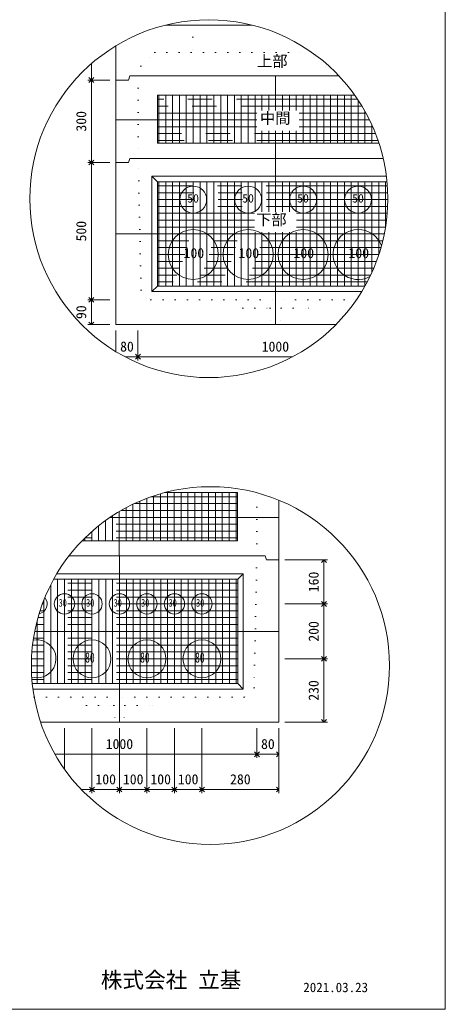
# Model space of a CAD drawing. Units: millimetres, scale not verified. Extents: x -4890 to 18490, y -2304 to 2303.
# Drawn here: x -2944 to -1830, y -1972 to 622 of the extents above; entities that cross this region are included whole.
import ezdxf
from ezdxf.enums import TextEntityAlignment as Align

# ---------------------------------------------------------------- set-up
doc = ezdxf.new("R2010")
doc.units = ezdxf.units.MM
doc.header["$LTSCALE"] = 10
for name, pattern in [('DASHED1', [1.8, 1.2, -0.6]), ('USER2', [50.8, 31.75, -6.35, 6.35, -6.35]), ('USER5', [3.185, 0.01, -3.175])]:
    doc.linetypes.add(name, pattern=pattern)
for name, color, linetype, lineweight in [('0-0_0', 1, 'Continuous', 18), ('0-1_Defpoints', 7, 'USER2', 5), ('0-2_waku', 7, 'Continuous', 18), ('0-3_gaikei', 7, 'Continuous', 18), ('0-4_kakure', 7, 'DASHED1', 5), ('0-5_sunpou', 7, 'Continuous', 5), ('0-7_hole', 7, 'Continuous', 18), ('0-8_uchigawa', 6, 'Continuous', 18), ('0-D_文字１', 7, 'Continuous', 18), ('0-E_コア部分\u3000寸法補助線3', 150, 'USER2', 18), ('0-F_コア部分\u3000寸法補助線2', 150, 'USER2', 18)]:
    doc.layers.add(name, color=color, linetype=linetype, lineweight=lineweight)
doc.styles.add('ＭＳ ゴシック', font='')
doc.styles.get('ＭＳ ゴシック').set_extended_font_data('MS Gothic')

# ---------------------------------------------------------------- blocks, each defined once
blk = doc.blocks.new('_Open90_54')
at = {"layer": '0-5_sunpou'}
blk.add_line((0, 0), (-1, 0), dxfattribs=at)
blk.add_lwpolyline([(-0.5, 0.5), (0, 0), (-0.5, -0.5)], dxfattribs=at)

msp = doc.modelspace()

# ---------------------------------------------------------------- linework, layer by layer
at = {"layer": '0-0_0'}
for p, q in [((-2274.09, 384.33), (-2274.09, 474.51)), ((-2323.09, 359.31), (-2692.3, 359.31)), ((-2028.25, 359.31), (-2212.92, 359.31)), ((-2274.09, 258.51), (-2274.09, 330.43)), ((-2274.09, 118.53), (-2274.09, 258.51)), ((-2691.69, 60.51), (-1989.49, 60.51)), ((-2274.09, -177.09), (-2274.09, 64.63)), ((-2683.81, -783.28), (-2683.81, -667.43)), ((-2266.83, -682.48), (-2707.58, -682.48)), ((-2683.2, -1218.88), (-2683.2, -783.28)), ((-2905.22, -981.28), (-2265.6, -981.28))]:
    msp.add_line(p, q, dxfattribs=at)
at = {"layer": '0-1_Defpoints'}
for p, q in [((-2562.09, 298.11), (-2562.09, 424.11)), ((-2490.09, 298.11), (-2490.09, 424.11)), ((-2418.09, 298.11), (-2418.09, 424.11)), ((-2346.09, 298.11), (-2346.09, 424.11)), ((-2202.09, 298.11), (-2202.09, 424.11)), ((-2130.09, 298.11), (-2130.09, 424.11)), ((-2059.36, 413.31), (-2583.69, 413.31)), ((-2058.09, 298.11), (-2058.09, 411.4)), ((-2005.82, 305.31), (-2583.69, 305.31)), ((-2562.09, -76.29), (-2562.09, 197.31)), ((-2490.09, -76.29), (-2490.09, 197.31)), ((-2418.09, -76.29), (-2418.09, 197.31)), ((-2346.09, -76.29), (-2346.09, 197.31)), ((-2202.09, -76.29), (-2202.09, 197.31)), ((-2130.09, -76.29), (-2130.09, 197.31)), ((-2058.09, -76.29), (-2058.09, 197.31)), ((-1986.09, 79.47), (-1986.09, 197.31)), ((-1980.76, 132.51), (-2583.69, 132.51)), ((-2010.04, -11.49), (-2583.69, -11.49)), ((-2539.81, -743.68), (-2539.81, -617.68)), ((-2467.81, -743.68), (-2467.81, -617.68)), ((-2395.81, -743.68), (-2395.81, -617.68)), ((-2611.81, -743.68), (-2611.81, -632.73)), ((-2374.21, -628.48), (-2600.19, -628.48)), ((-2755.81, -743.68), (-2755.81, -719.88)), ((-2374.21, -736.48), (-2773.61, -736.48)), ((-2827.2, -1118.08), (-2827.2, -844.48)), ((-2755.2, -1118.08), (-2755.2, -844.48)), ((-2611.2, -1118.08), (-2611.2, -844.48)), ((-2539.2, -1118.08), (-2539.2, -844.48)), ((-2467.2, -1118.08), (-2467.2, -844.48)), ((-2395.2, -1118.08), (-2395.2, -844.48)), ((-2373.6, -909.28), (-2885.12, -909.28)), ((-2899.2, -1118.08), (-2899.2, -954.57)), ((-2373.6, -1053.28), (-2913.54, -1053.28))]:
    msp.add_line(p, q, dxfattribs=at)
at = {"layer": '0-2_waku'}
for p in [(-1830, 2303.35), (-4890, -1971.65), (-4890, -1971.65), (-4890, -1971.65), (-4890, -1971.65)]:
    msp.add_line(p, (-1830, -1971.65), dxfattribs=at)
at = {"layer": '0-2_waku', "color": 6, "linetype": 'USER2'}
for p, q in [((-2583.69, 424.11), (-2274.09, 424.11)), ((-2583.69, 424.11), (-2583.69, 298.11)), ((-2066.8, 424.11), (-2274.09, 424.11)), ((-2583.69, 298.11), (-2274.09, 298.11)), ((-2003.41, 298.11), (-2274.09, 298.11)), ((-2374.21, -617.68), (-2565.04, -617.68)), ((-2374.21, -617.68), (-2374.21, -743.68)), ((-2780.78, -743.68), (-2683.81, -743.68)), ((-2374.21, -743.68), (-2683.81, -743.68))]:
    msp.add_line(p, q, dxfattribs=at)
at = {"layer": '0-3_gaikei'}
for p, q in [((-2562.75, 607.71), (-2508.7, 607.71)), ((-2562.75, 607.71), (-2508.7, 607.71)), ((-2562.75, 607.71), (-2508.7, 607.71)), ((-2335.65, 607.71), (-2562.75, 607.71)), ((-2562.7, 607.71), (-2335.65, 607.71)), ((-2562.7, 607.71), (-2335.65, 607.71)), ((-2692.3, 463.71), (-2692.3, 553.72)), ((-2656.3, 474.51), (-2659.9, 463.71)), ((-2274.09, 474.51), (-2655.69, 474.51)), ((-2108.11, 474.51), (-2274.7, 474.51)), ((-2692.3, 463.71), (-2692.3, -177.09)), ((-2659.9, 463.71), (-2692.3, 463.71)), ((-2659.9, 463.71), (-2692.3, 463.71)), ((-2659.9, 247.71), (-2692.3, 247.71)), ((-2659.9, 247.71), (-2692.3, 247.71)), ((-2656.3, 258.51), (-2659.9, 247.71)), ((-2274.09, 258.51), (-2655.69, 258.51)), ((-1992.4, 258.51), (-2274.7, 258.51)), ((-2692.3, -177.09), (-2115.99, -177.09)), ((-2692.3, -177.09), (-2115.99, -177.09)), ((-2692.3, -177.09), (-2115.99, -177.09)), ((-2265.6, -995.68), (-2265.6, -637.73)), ((-2301.6, -783.28), (-2298, -794.08)), ((-2265.6, -794.08), (-2298, -794.08))]:
    msp.add_line(p, q, dxfattribs=at)
for points in [[(-2889.91, -1218.88), (-2265.6, -1218.88), (-2265.6, -794.08)], [(-2880.77, -1218.88), (-2265.6, -1218.88), (-2265.6, -794.08)], [(-2301.6, -783.28), (-2683.2, -783.28), (-2815.27, -783.28)]]:
    msp.add_lwpolyline(points, dxfattribs=at)
at = {"layer": '0-4_kakure', "linetype": 'USER5', "lineweight": 18}
for p, q in [((-2490.7, 607.71), (-2490.7, 619.82)), ((-2490.7, 607.71), (-2490.7, 535.71)), ((-2626.89, 499.71), (-2590.89, 535.71)), ((-2590.89, 535.71), (-2178.61, 535.71)), ((-2626.89, 499.71), (-2634.09, 474.51)), ((-2634.09, 474.51), (-2634.09, 258.51)), ((-2626.66, -87.09), (-2634.09, 258.51)), ((-2626.66, -87.09), (-2600.91, -112.29)), ((-2600.91, -112.29), (-2274.09, -112.29)), ((-2360.49, -133.89), (-2382.09, -112.29)), ((-2062.45, -112.29), (-2274.09, -112.29)), ((-2187.69, -133.89), (-2166.09, -112.29)), ((-2360.49, -133.89), (-2288.49, -133.89)), ((-2288.49, -133.89), (-2285.61, -177.09)), ((-2259.69, -133.89), (-2262.57, -177.09)), ((-2259.69, -133.89), (-2187.69, -133.89)), ((-2323.2, -783.28), (-2323.2, -618.15)), ((-2323.2, -783.28), (-2330.63, -1128.88)), ((-2330.63, -1128.88), (-2356.38, -1154.08)), ((-2906.44, -1154.08), (-2683.2, -1154.08)), ((-2769.6, -1175.68), (-2791.2, -1154.08)), ((-2356.38, -1154.08), (-2683.2, -1154.08)), ((-2596.8, -1175.68), (-2575.2, -1154.08)), ((-2769.6, -1175.68), (-2697.6, -1175.68)), ((-2697.6, -1175.68), (-2694.72, -1218.88)), ((-2668.8, -1175.68), (-2671.68, -1218.88)), ((-2668.8, -1175.68), (-2596.8, -1175.68))]:
    msp.add_line(p, q, dxfattribs=at)
at = {"layer": '0-5_sunpou', "color": 150, "lineweight": 18}
for p, q in [((-2756.61, 506.82), (-2756.61, 476.67)), ((-2708.14, 463.71), (-2765.97, 463.71)), ((-2723.98, 463.71), (-2765.97, 463.71)), ((-2756.61, 450.75), (-2756.61, 260.67)), ((-2708.14, 247.71), (-2765.97, 247.71)), ((-2708.14, 247.71), (-2765.97, 247.71)), ((-2756.61, 234.75), (-2756.61, -99.33)), ((-2708.14, -112.29), (-2765.97, -112.29)), ((-2723.98, -112.29), (-2765.97, -112.29)), ((-2756.61, -125.25), (-2756.61, -164.13)), ((-2708.14, -177.09), (-2765.97, -177.09)), ((-2692.3, -192.93), (-2692.3, -248.14)), ((-2634.7, -192.93), (-2634.7, -270.99)), ((-2634.7, -192.93), (-2634.7, -270.99)), ((-2668.52, -261.63), (-2647.66, -261.63)), ((-2621.74, -261.63), (-2229.88, -261.63)), ((-2249.76, -794.08), (-2138.45, -794.08)), ((-2147.81, -807.04), (-2147.81, -896.32)), ((-2249.76, -909.28), (-2138.45, -909.28)), ((-2249.76, -909.28), (-2138.45, -909.28)), ((-2147.81, -922.24), (-2147.81, -1040.32)), ((-2249.76, -1053.28), (-2138.45, -1053.28)), ((-2249.76, -1053.28), (-2138.45, -1053.28)), ((-2147.81, -1066.24), (-2147.81, -1205.92)), ((-2827.2, -1234.72), (-2827.2, -1342.52)), ((-2755.2, -1234.72), (-2755.2, -1405.18)), ((-2755.2, -1234.72), (-2755.2, -1405.18)), ((-2683.2, -1234.72), (-2683.2, -1405.18)), ((-2683.2, -1234.72), (-2683.2, -1405.18)), ((-2611.2, -1234.72), (-2611.2, -1405.18)), ((-2611.2, -1234.72), (-2611.2, -1405.18)), ((-2539.2, -1234.72), (-2539.2, -1405.18)), ((-2539.2, -1234.72), (-2539.2, -1405.18)), ((-2467.2, -1234.72), (-2467.2, -1405.18)), ((-2467.2, -1234.72), (-2467.2, -1405.18)), ((-2323.2, -1234.72), (-2323.2, -1312.78)), ((-2323.2, -1234.72), (-2323.2, -1312.78)), ((-2265.6, -1234.72), (-2265.6, -1312.78)), ((-2265.6, -1234.72), (-2265.6, -1405.18)), ((-2249.76, -1218.88), (-2138.45, -1218.88)), ((-2852.17, -1303.42), (-2336.16, -1303.42)), ((-2310.24, -1303.42), (-2278.56, -1303.42)), ((-2783.06, -1395.82), (-2768.16, -1395.82)), ((-2742.24, -1395.82), (-2696.16, -1395.82)), ((-2670.24, -1395.82), (-2624.16, -1395.82)), ((-2598.24, -1395.82), (-2552.16, -1395.82)), ((-2526.24, -1395.82), (-2480.16, -1395.82)), ((-2454.24, -1395.82), (-2278.56, -1395.82))]:
    msp.add_line(p, q, dxfattribs=at)
for centre in [(-2449.2, 152.79), (-2444.99, -1070.93)]:
    msp.add_circle(centre, 468.88, dxfattribs=at)
at = {"layer": '0-7_hole'}
for centre, radius in [((-2490.09, 150.51), 35.28), ((-2346.09, 150.51), 35.28), ((-2202.09, 150.51), 35.28), ((-2058.09, 150.51), 35.28), ((-2490.09, 6.51), 65.52), ((-2346.09, 6.51), 65.52), ((-2202.09, 6.51), 65.52), ((-2827.2, -909.28), 26.64), ((-2755.2, -909.28), 26.64), ((-2683.2, -909.28), 26.64), ((-2611.2, -909.28), 26.64), ((-2539.2, -909.28), 26.64), ((-2467.2, -909.28), 26.64), ((-2755.2, -1053.28), 49.68), ((-2611.2, -1053.28), 49.68), ((-2467.2, -1053.28), 49.68)]:
    msp.add_circle(centre, radius, dxfattribs=at)
for centre, radius, start, end in [((-2058.09, 6.51), 65.52, 20.66629, 298.32089), ((-2899.2, -909.28), 26.64, 281.59033, 39.2294), ((-2899.2, -1053.28), 49.68, 253.99064, 101.55918)]:
    msp.add_arc(centre, radius, start, end, dxfattribs=at)
at = {"layer": '0-8_uchigawa'}
for p, q in [((-2598.09, 211.71), (-2583.69, 197.31)), ((-2598.09, -90.69), (-2598.09, 211.71)), ((-2583.69, 197.31), (-2274.09, 197.31)), ((-2583.69, -76.29), (-2583.69, 197.31)), ((-2274.09, 197.31), (-1982.44, 197.31)), ((-2598.09, -90.69), (-2583.69, -76.29)), ((-2583.69, -76.29), (-2040.09, -76.29)), ((-2598.09, -90.69), (-2048.5, -90.69)), ((-2373.6, -1118.08), (-2373.6, -844.48)), ((-2359.2, -1132.48), (-2359.2, -830.08)), ((-2911.49, -1118.08), (-2373.6, -1118.08)), ((-2909.81, -1132.48), (-2359.2, -1132.48)), ((-2359.2, -1132.48), (-2373.6, -1118.08))]:
    msp.add_line(p, q, dxfattribs=at)
for points in [[(-2598.09, 211.71), (-2274.09, 211.71), (-1984.04, 211.71)], [(-2855.56, -844.48), (-2683.2, -844.48), (-2373.6, -844.48), (-2359.2, -830.08)], [(-2847.28, -830.08), (-2683.2, -830.08), (-2359.2, -830.08)]]:
    msp.add_lwpolyline(points, dxfattribs=at)
at = {"layer": '0-E_コア部分\u3000寸法補助線3'}
for p, q in [((-2580.09, 298.11), (-2580.09, 424.11)), ((-2544.09, 298.11), (-2544.09, 424.11)), ((-2508.09, 298.11), (-2508.09, 424.11)), ((-2472.09, 298.11), (-2472.09, 424.11)), ((-2436.09, 298.11), (-2436.09, 424.11)), ((-2400.09, 298.11), (-2400.09, 424.11)), ((-2364.09, 298.11), (-2364.09, 424.11)), ((-2328.09, 298.11), (-2328.09, 424.11)), ((-2292.09, 384.33), (-2292.09, 424.11)), ((-2256.09, 384.33), (-2256.09, 424.11)), ((-2220.09, 384.33), (-2220.09, 424.11)), ((-2184.09, 298.11), (-2184.09, 424.11)), ((-2148.09, 298.11), (-2148.09, 424.11)), ((-2112.09, 298.11), (-2112.09, 424.11)), ((-2076.09, 298.11), (-2076.09, 424.11)), ((-2323.09, 377.31), (-2583.69, 377.31)), ((-2037.57, 377.31), (-2212.92, 377.31)), ((-2040.09, 298.11), (-2040.09, 381.86)), ((-2323.09, 341.31), (-2583.69, 341.31)), ((-2019.89, 341.31), (-2212.92, 341.31)), ((-2292.09, 298.11), (-2292.09, 330.43)), ((-2256.09, 298.11), (-2256.09, 330.43)), ((-2220.09, 298.11), (-2220.09, 330.43)), ((-2004.09, 298.11), (-2004.09, 300.17)), ((-1981.54, 186.51), (-2583.69, 186.51)), ((-2580.09, -76.29), (-2580.09, 197.31)), ((-2544.09, -76.29), (-2544.09, 197.31)), ((-2508.09, -76.29), (-2508.09, 197.31)), ((-2472.09, -76.29), (-2472.09, 197.31)), ((-2436.09, -76.29), (-2436.09, 197.31)), ((-2400.09, -76.29), (-2400.09, 197.31)), ((-2364.09, -76.29), (-2364.09, 197.31)), ((-2328.09, 118.53), (-2328.09, 197.31)), ((-2292.09, 118.53), (-2292.09, 197.31)), ((-2256.09, 118.53), (-2256.09, 197.31)), ((-2220.09, 118.53), (-2220.09, 197.31)), ((-2184.09, -76.29), (-2184.09, 197.31)), ((-2148.09, -76.29), (-2148.09, 197.31)), ((-2112.09, -76.29), (-2112.09, 197.31)), ((-2076.09, -76.29), (-2076.09, 197.31)), ((-2040.09, -76.29), (-2040.09, 197.31)), ((-2004.09, 5.4), (-2004.09, 197.31)), ((-1980.33, 150.51), (-2583.69, 150.51)), ((-2329.71, 114.51), (-2583.69, 114.51)), ((-1981.89, 114.51), (-2219.55, 114.51)), ((-2329.71, 78.51), (-2583.69, 78.51)), ((-1986.24, 78.51), (-2219.55, 78.51)), ((-2328.09, -76.29), (-2328.09, 64.63)), ((-2292.09, -76.29), (-2292.09, 64.63)), ((-2256.09, -76.29), (-2256.09, 64.63)), ((-2220.09, -76.29), (-2220.09, 64.63)), ((-1993.48, 42.51), (-2583.69, 42.51)), ((-2003.72, 6.51), (-2583.69, 6.51)), ((-2017.2, -29.49), (-2583.69, -29.49)), ((-2034.23, -65.49), (-2583.69, -65.49)), ((-2557.81, -743.68), (-2557.81, -617.68)), ((-2521.81, -743.68), (-2521.81, -617.68)), ((-2485.81, -743.68), (-2485.81, -617.68)), ((-2449.81, -743.68), (-2449.81, -617.68)), ((-2413.81, -743.68), (-2413.81, -617.68)), ((-2377.81, -743.68), (-2377.81, -617.68)), ((-2629.81, -743.68), (-2629.81, -640.02)), ((-2593.81, -743.68), (-2593.81, -626.3)), ((-2374.21, -664.48), (-2678.75, -664.48)), ((-2665.81, -743.68), (-2665.81, -657.31)), ((-2701.81, -743.68), (-2701.81, -678.64)), ((-2737.81, -743.68), (-2737.81, -704.73)), ((-2374.21, -700.48), (-2732.42, -700.48)), ((-2773.81, -743.68), (-2773.81, -736.68)), ((-2373.6, -855.28), (-2861.33, -855.28)), ((-2845.2, -1118.08), (-2845.2, -844.48)), ((-2809.2, -1118.08), (-2809.2, -844.48)), ((-2773.2, -1118.08), (-2773.2, -844.48)), ((-2737.2, -1118.08), (-2737.2, -844.48)), ((-2701.2, -1118.08), (-2701.2, -844.48)), ((-2665.2, -1118.08), (-2665.2, -844.48)), ((-2629.2, -1118.08), (-2629.2, -844.48)), ((-2593.2, -1118.08), (-2593.2, -844.48)), ((-2557.2, -1118.08), (-2557.2, -844.48)), ((-2521.2, -1118.08), (-2521.2, -844.48)), ((-2485.2, -1118.08), (-2485.2, -844.48)), ((-2449.2, -1118.08), (-2449.2, -844.48)), ((-2413.2, -1118.08), (-2413.2, -844.48)), ((-2377.2, -1118.08), (-2377.2, -844.48)), ((-2881.2, -1118.08), (-2881.2, -898.98)), ((-2373.6, -891.28), (-2878.09, -891.28)), ((-2373.6, -927.28), (-2891.32, -927.28)), ((-2373.6, -963.28), (-2901.34, -963.28)), ((-2373.6, -999.28), (-2908.36, -999.28)), ((-2373.6, -1035.28), (-2912.51, -1035.28)), ((-2373.6, -1071.28), (-2913.87, -1071.28)), ((-2373.6, -1107.28), (-2912.46, -1107.28))]:
    msp.add_line(p, q, dxfattribs=at)
at = {"layer": '0-F_コア部分\u3000寸法補助線2'}
for p, q in [((-2562.09, 298.11), (-2562.09, 424.11)), ((-2526.09, 298.11), (-2526.09, 424.11)), ((-2490.09, 298.11), (-2490.09, 424.11)), ((-2454.09, 298.11), (-2454.09, 424.11)), ((-2382.09, 298.11), (-2382.09, 424.11)), ((-2310.09, 384.33), (-2310.09, 424.11)), ((-2238.09, 384.33), (-2238.09, 424.11)), ((-2166.09, 298.11), (-2166.09, 424.11)), ((-2094.09, 298.11), (-2094.09, 424.11)), ((-2047.91, 395.31), (-2583.69, 395.31)), ((-2022.09, 298.11), (-2022.09, 346.24)), ((-2012.43, 323.31), (-2583.69, 323.31)), ((-2310.09, 298.11), (-2310.09, 330.43)), ((-2238.09, 298.11), (-2238.09, 330.43)), ((-2526.09, -76.29), (-2526.09, 197.31)), ((-2490.09, -76.29), (-2490.09, 197.31)), ((-2454.09, -76.29), (-2454.09, 197.31)), ((-2382.09, -76.29), (-2382.09, 197.31)), ((-2310.09, 118.53), (-2310.09, 197.31)), ((-2238.09, 118.53), (-2238.09, 197.31)), ((-2166.09, -76.29), (-2166.09, 197.31)), ((-2094.09, -76.29), (-2094.09, 197.31)), ((-2022.09, -40.66), (-2022.09, 197.31)), ((-1980.59, 168.51), (-2583.69, 168.51)), ((-2329.71, 96.51), (-2583.69, 96.51)), ((-1983.71, 96.51), (-2219.55, 96.51)), ((-2310.09, -76.29), (-2310.09, 64.63)), ((-2238.09, -76.29), (-2238.09, 64.63)), ((-1998.21, 24.51), (-2583.69, 24.51)), ((-2025.25, -47.49), (-2583.69, -47.49)), ((-2575.81, -743.68), (-2575.81, -620.67)), ((-2503.81, -743.68), (-2503.81, -617.68)), ((-2431.81, -743.68), (-2431.81, -617.68)), ((-2647.81, -743.68), (-2647.81, -648.19)), ((-2374.21, -646.48), (-2644.21, -646.48)), ((-2719.81, -743.68), (-2719.81, -691.04)), ((-2374.21, -718.48), (-2754.23, -718.48)), ((-2791.2, -1118.08), (-2791.2, -844.48)), ((-2719.2, -1118.08), (-2719.2, -844.48)), ((-2647.2, -1118.08), (-2647.2, -844.48)), ((-2575.2, -1118.08), (-2575.2, -844.48)), ((-2503.2, -1118.08), (-2503.2, -844.48)), ((-2431.2, -1118.08), (-2431.2, -844.48)), ((-2373.6, -873.28), (-2870.17, -873.28)), ((-2863.2, -1118.08), (-2863.2, -858.92)), ((-2899.2, -1118.08), (-2899.2, -954.57)), ((-2373.6, -945.28), (-2896.72, -945.28)), ((-2373.6, -1017.28), (-2910.79, -1017.28)), ((-2373.6, -1089.28), (-2913.51, -1089.28))]:
    msp.add_line(p, q, dxfattribs=at)

# ---------------------------------------------------------------- block references
at = {"layer": '0-5_sunpou', "xscale": 12.96, "yscale": 12.96}
for p, rotation in [((-2756.61, 463.71), 270), ((-2756.61, 463.71), 90), ((-2756.61, 247.71), 270), ((-2756.61, 247.71), 90), ((-2756.61, -112.29), 270), ((-2756.61, -112.29), 90), ((-2756.61, -177.09), 270), ((-2634.7, -261.63), 180), ((-2147.81, -794.08), 90), ((-2147.81, -909.28), 270), ((-2147.81, -909.28), 90), ((-2147.81, -1053.28), 270), ((-2147.81, -1053.28), 90), ((-2147.81, -1218.88), 270), ((-2323.2, -1303.42), 180), ((-2755.2, -1395.82), 180), ((-2683.2, -1395.82), 180), ((-2611.2, -1395.82), 180), ((-2539.2, -1395.82), 180), ((-2467.2, -1395.82), 180)]:
    msp.add_blockref('_Open90_54', p, dxfattribs=dict(at, rotation=rotation))
for p in [(-2634.7, -261.63), (-2323.2, -1303.42), (-2265.6, -1303.42), (-2755.2, -1395.82), (-2683.2, -1395.82), (-2611.2, -1395.82), (-2539.2, -1395.82), (-2467.2, -1395.82), (-2265.6, -1395.82)]:
    msp.add_blockref('_Open90_54', p, dxfattribs=at)

# ---------------------------------------------------------------- texts
at = {"layer": '0-5_sunpou', "style": 'ＭＳ ゴシック'}
for s, p in [('300', (-2762.37, 328.71)), ('500', (-2762.37, 40.71)), ('90', (-2762.37, -162.69)), ('160', (-2153.57, -878.68)), ('200', (-2153.57, -1008.28)), ('230', (-2153.57, -1163.08))]:
    msp.add_text(s, height=26.39, rotation=90, dxfattribs=at).set_placement(p, align=Align.BOTTOM_LEFT)
for s, p in [('80', (-2681.5, -255.87)), ('1000', (-2310.7, -255.87)), ('1000', (-2719.2, -1297.66)), ('80', (-2312.4, -1297.66)), ('100', (-2746.2, -1390.06)), ('100', (-2674.2, -1390.06)), ('100', (-2602.2, -1390.06)), ('100', (-2530.2, -1390.06)), ('280', (-2393.4, -1390.06))]:
    msp.add_text(s, height=26.39, dxfattribs=at).set_placement(p, align=Align.BOTTOM_LEFT)
at = {"layer": '0-D_文字１', "style": 'ＭＳ ゴシック'}
for s, height, p in [('上部', 29.33, (-2322.89, 490.07)), ('中間', 29.33, (-2315.17, 340.6)), ('50', 22.43, (-2505.63, 135.86)), ('50', 22.43, (-2361.63, 135.86)), ('50', 22.43, (-2217.63, 135.86)), ('50', 22.43, (-2073.63, 135.86)), ('下部', 29.33, (-2325.4, 74.35)), ('100', 26.39, (-2515.25, -10.9)), ('100', 26.39, (-2371.25, -10.9)), ('100', 26.39, (-2227.25, -10.9)), ('100', 26.39, (-2083.25, -10.9)), ('株式会社 立基', 41.57, (-2732.23, -1928.17)), ('2021.03.23', 24.94, (-2201.72, -1934.38))]:
    msp.add_text(s, height=height, dxfattribs=at).set_placement(p, align=Align.BOTTOM_LEFT)
at = {"layer": '0-D_文字１', "style": 'ＭＳ ゴシック', "width": 0.7}
for s, height, p in [('30', 20.19, (-2842.32, -922.63)), ('30', 20.19, (-2770.32, -922.63)), ('30', 20.19, (-2698.32, -922.63)), ('30', 20.19, (-2626.32, -922.63)), ('30', 20.19, (-2554.32, -922.63)), ('30', 20.19, (-2482.32, -922.63)), ('80', 26.39, (-2773.25, -1071.05)), ('80', 26.39, (-2629.25, -1071.05)), ('80', 26.39, (-2485.25, -1071.05))]:
    msp.add_text(s, height=height, dxfattribs=at).set_placement(p, align=Align.BOTTOM_LEFT)

doc.saveas('drawing.dxf')
